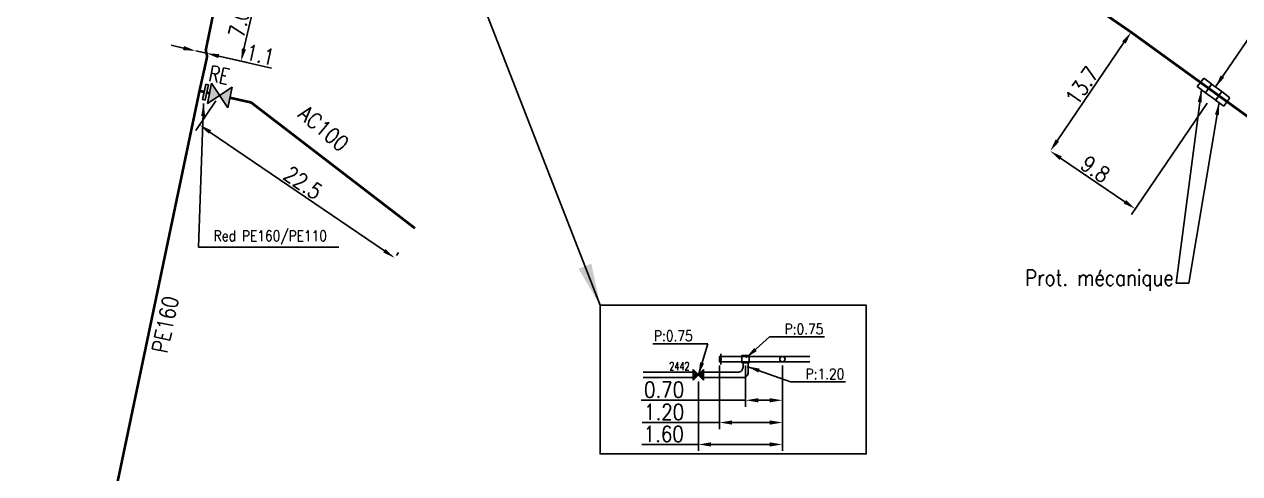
# Model space of a CAD drawing. Header units: millimetres. Extents: x 108000 to 109000, y 147000 to 148000.
# Drawn here: x 108510.8 to 108626.6, y 147568.4 to 147611.2 of the extents above; entities that cross this region are included whole.
import ezdxf
from ezdxf.enums import TextEntityAlignment as Align

# ---------------------------------------------------------------- set-up
doc = ezdxf.new("R2010")
doc.units = ezdxf.units.MM
doc.header["$PDMODE"] = 34
doc.layers.get('0').update_dxf_attribs({"linetype": 'CONTINUOUS'})
doc.layers.get('Defpoints').update_dxf_attribs({"linetype": 'CONTINUOUS'})
for name, color, linetype in [('G_120', 4, 'CONTINUOUS'), ('G_300', 7, 'CONTINUOUS'), ('G_340', 7, 'CONTINUOUS'), ('G_400', 7, 'CONTINUOUS'), ('G_420', 7, 'CONTINUOUS')]:
    doc.layers.add(name, color=color, linetype=linetype)
doc.styles.add('G_ROMANS', font='ROMANS.SHX', dxfattribs={"width": 0.75})
doc.styles.get("Standard").update_dxf_attribs({"font": 'romans.shx', "width": 0.85})
doc.linetypes.add('G_TYPB_AP', pattern='A,5,-0.3,["o",Standard,S=1.5,R=0,X=0,Y=-0.5],-1.65', length=6.95)
doc.linetypes.add('G_TYPB_PE', pattern='A,5,-0.3,["o",Standard,S=1.5,R=0,X=0,Y=-0.5],-1.65', length=6.95)
doc.dimstyles.get("Standard").update_dxf_attribs({"dimtxt": 1.5, "dimasz": 1.2, "dimexe": 0.625, "dimexo": 0.625, "dimgap": 0.25, "dimtad": 1, "dimdec": 1, "dimzin": 0, "dimdsep": 46, "dimtxsty": 'Standard', "dimcen": -0.5, "dimadec": 0, "dimazin": 0, "dimtfac": 1, "dimtdec": 1, "dimtmove": 0, "dimatfit": 3, "dimfxl": 0, "dimtolj": 1, "dimtzin": 0, "dimarcsym": 0})

# ---------------------------------------------------------------- blocks, each defined once
blk = doc.blocks.new('*D88')
at = {"layer": 'Defpoints', "color": 0, "linetype": 'Continuous', "transparency": 16777216}
for p in [(108616.28, 147610.47), (108608.58, 147599.14), (108608.58, 147599.14)]:
    blk.add_point(p, dxfattribs=at)
at = {"layer": 'G_120', "color": 0, "linetype": 'Continuous', "lineweight": -2, "transparency": 16777216}
blk.add_line((108615.6, 147609.48), (108609.25, 147600.13), dxfattribs=at)
at = {"layer": 'G_120', "color": 0, "linetype": 'Continuous', "transparency": 16777216}
for points in [[(108615.44, 147609.59), (108615.77, 147609.37), (108616.28, 147610.47)], [(108609.09, 147600.25), (108609.42, 147600.02), (108608.58, 147599.14)]]:
    blk.add_solid(points, dxfattribs=at)
at = {"layer": 'G_120', "color": 0, "linetype": 'Continuous', "transparency": 16777216, "insert": (108611.6, 147605.37), "char_height": 1.5, "attachment_point": 5, "rotation": 55.794}
blk.add_mtext('\\A1;13.7', dxfattribs=at)
blk = doc.blocks.new('*D96')
at = {"layer": 'Defpoints', "color": 0, "linetype": 'Continuous', "transparency": 16777216}
for p in [(108623.87, 147604.2), (108608.58, 147599.14), (108616.68, 147593.63)]:
    blk.add_point(p, dxfattribs=at)
at = {"layer": 'G_120', "color": 0, "linetype": 'Continuous', "lineweight": -2, "transparency": 16777216}
for p, q in [((108623.52, 147603.69), (108616.33, 147593.11)), ((108609.57, 147598.47), (108615.68, 147594.31))]:
    blk.add_line(p, q, dxfattribs=at)
at = {"layer": 'G_120', "color": 0, "linetype": 'Continuous', "transparency": 16777216}
for points in [[(108609.68, 147598.63), (108609.46, 147598.3), (108608.58, 147599.14)], [(108615.8, 147594.47), (108615.57, 147594.14), (108616.68, 147593.63)]]:
    blk.add_solid(points, dxfattribs=at)
at = {"layer": 'G_120', "color": 0, "linetype": 'Continuous', "transparency": 16777216, "insert": (108612.88, 147597.42), "char_height": 1.5, "attachment_point": 5, "rotation": 325.7807}
blk.add_mtext('\\A1;9.8', dxfattribs=at)
blk = doc.blocks.new('G_340_07')
at = {"color": 0, "linetype": 'Continuous', "const_width": 0.25, "flags": 128}
blk.add_lwpolyline([(0, 0), (1.25, 0)], dxfattribs=at)
at = {"color": 0, "linetype": 'Continuous', "flags": 128}
blk.add_lwpolyline([(1.25, -0.5), (1.25, 0.5)], dxfattribs=at)
at = {"color": 0, "linetype": 'Continuous', "style": 'G_ROMANS', "width": 0.75, "flags": 3}
for tag, p in [('DEF_LEG', (0, -5)), ('DEF_COUP', (0, -7.5)), ('DEF_TYPE', (0, -10))]:
    blk.add_attdef(tag, text='', height=1.2, dxfattribs=at).set_placement(p, align=Align.MIDDLE)
blk = doc.blocks.new('*D23')
at = {"layer": 'Defpoints', "color": 0, "linetype": 'Continuous', "transparency": 16777216}
for p in [(108546.21, 147621.89), (108552.21, 147621.89), (108546.21, 147615.85)]:
    blk.add_point(p, dxfattribs=at)
at = {"layer": 'G_120', "color": 0, "linetype": 'Continuous', "lineweight": -2, "transparency": 16777216}
for p, q in [((108546.21, 147621.27), (108546.21, 147615.23)), ((108552.21, 147621.27), (108552.21, 147615.23)), ((108546.21, 147615.85), (108538.84, 147615.85)), ((108551.01, 147615.85), (108547.41, 147615.85))]:
    blk.add_line(p, q, dxfattribs=at)
at = {"layer": 'G_120', "color": 0, "linetype": 'Continuous', "transparency": 16777216}
for points in [[(108547.41, 147616.05), (108547.41, 147615.65), (108546.21, 147615.85)], [(108551.01, 147616.05), (108551.01, 147615.65), (108552.21, 147615.85)]]:
    blk.add_solid(points, dxfattribs=at)
at = {"layer": 'G_120', "color": 0, "linetype": 'Continuous', "transparency": 16777216, "insert": (108540.94, 147616.85), "char_height": 1.5, "attachment_point": 5}
blk.add_mtext('\\A1;1.20', dxfattribs=at)
blk = doc.blocks.new('*D24')
at = {"layer": 'Defpoints', "color": 0, "linetype": 'Continuous', "transparency": 16777216}
for p in [(108548.71, 147621.89), (108552.21, 147621.89), (108548.71, 147617.97)]:
    blk.add_point(p, dxfattribs=at)
at = {"layer": 'G_120', "color": 0, "linetype": 'Continuous', "lineweight": -2, "transparency": 16777216}
for p, q in [((108548.71, 147621.27), (108548.71, 147617.34)), ((108552.21, 147621.27), (108552.21, 147617.34)), ((108548.71, 147617.97), (108538.75, 147617.97)), ((108551.01, 147617.97), (108549.91, 147617.97))]:
    blk.add_line(p, q, dxfattribs=at)
at = {"layer": 'G_120', "color": 0, "linetype": 'Continuous', "transparency": 16777216}
for points in [[(108549.91, 147618.17), (108549.91, 147617.77), (108548.71, 147617.97)], [(108551.01, 147618.17), (108551.01, 147617.77), (108552.21, 147617.97)]]:
    blk.add_solid(points, dxfattribs=at)
at = {"layer": 'G_120', "color": 0, "linetype": 'Continuous', "transparency": 16777216, "insert": (108540.94, 147618.97), "char_height": 1.5, "attachment_point": 5}
blk.add_mtext('\\A1;0.70', dxfattribs=at)
blk = doc.blocks.new('*D25')
at = {"layer": 'Defpoints', "color": 0, "linetype": 'Continuous', "transparency": 16777216}
for p in [(108552.21, 147621.89), (108544.21, 147620.39), (108544.21, 147613.76)]:
    blk.add_point(p, dxfattribs=at)
at = {"layer": 'G_120', "color": 0, "linetype": 'Continuous', "lineweight": -2, "transparency": 16777216}
for p, q in [((108552.21, 147621.27), (108552.21, 147613.14)), ((108544.21, 147619.77), (108544.21, 147613.14)), ((108544.21, 147613.76), (108538.81, 147613.76)), ((108551.01, 147613.76), (108545.41, 147613.76))]:
    blk.add_line(p, q, dxfattribs=at)
at = {"layer": 'G_120', "color": 0, "linetype": 'Continuous', "transparency": 16777216}
for points in [[(108545.41, 147613.96), (108545.41, 147613.56), (108544.21, 147613.76)], [(108551.01, 147613.96), (108551.01, 147613.56), (108552.21, 147613.76)]]:
    blk.add_solid(points, dxfattribs=at)
at = {"layer": 'G_120', "color": 0, "linetype": 'Continuous', "transparency": 16777216, "insert": (108540.91, 147614.76), "char_height": 1.5, "attachment_point": 5}
blk.add_mtext('\\A1;1.60', dxfattribs=at)
blk = doc.blocks.new('G_300_04')
h = blk.add_hatch(color=256)
h.paths.add_polyline_path([(-1, 1), (-1, -1), (0, 0)])
h.paths.add_polyline_path([(1, 1), (0, 0), (1, -1)])
at = {"flags": 128}
for points in [[(1, 1), (-1, -1)], [(1, -1), (-1, 1)], [(-1, 1), (-1, -1)], [(1, 1), (1, -1)]]:
    blk.add_lwpolyline(points, dxfattribs=at)
at = {"color": 0, "linetype": 'Continuous', "style": 'G_ROMANS', "width": 0.75}
blk.add_attdef('NUM', text='', height=1.5, dxfattribs=at).set_placement((0, 2.07), align=Align.MIDDLE)
at = {"color": 0, "linetype": 'Continuous', "style": 'G_ROMANS', "width": 0.75, "flags": 3}
for tag, p in [('DEF_LEG', (0, -2.5)), ('DEF_COUP', (0, -5)), ('DEF_TYPE', (0, -7.5))]:
    blk.add_attdef(tag, text='', height=1.2, dxfattribs=at).set_placement(p, align=Align.MIDDLE)
blk = doc.blocks.new('*D370')
at = {"layer": 'Defpoints', "color": 0, "linetype": 'Continuous', "transparency": 16777216}
for p in [(108529.46, 147604.44), (108545.93, 147588.66), (108546.13, 147588.96)]:
    blk.add_point(p, dxfattribs=at)
at = {"layer": 'G_300', "color": 0, "linetype": 'Continuous', "lineweight": -2, "transparency": 16777216}
for p, q in [((108529.1, 147603.92), (108527.19, 147601.11)), ((108528.53, 147600.95), (108545.14, 147589.63)), ((108546.29, 147589.18), (108546.48, 147589.47))]:
    blk.add_line(p, q, dxfattribs=at)
at = {"layer": 'G_300', "color": 0, "linetype": 'Continuous', "transparency": 16777216}
for points in [[(108528.65, 147601.12), (108528.42, 147600.79), (108527.54, 147601.63)], [(108545.25, 147589.8), (108545.03, 147589.47), (108546.13, 147588.96)]]:
    blk.add_solid(points, dxfattribs=at)
at = {"layer": 'G_300', "color": 0, "linetype": 'Continuous', "transparency": 16777216, "insert": (108537.4, 147596.12), "char_height": 1.5, "attachment_point": 5, "rotation": 325.711}
blk.add_mtext('\\A1;22.5', dxfattribs=at)
blk = doc.blocks.new('G_340_18')
at = {"linetype": 'Continuous'}
blk.add_hatch(color=0, dxfattribs=at).paths.add_polyline_path([(0.125, 0.75), (-0.125, 0.75), (-0.125, -0.75), (0.125, -0.75)])
at = {"color": 0, "linetype": 'Continuous'}
blk.add_lwpolyline([(-0.125, 0.75), (0.125, 0.75), (0.125, -0.75), (-0.125, -0.75)], close=True, dxfattribs=at)
at = {"color": 0, "linetype": 'Continuous', "width": 0.75}
for tag, height, flags, p in [('RE', 1.5, 8, (0, 3)), ('DEF_LEG', 1.2, 3, (0, -5)), ('DEF_COUP', 1.2, 3, (0, -7.5)), ('DEF_TYPE', 1.2, 3, (0, -10))]:
    blk.add_attdef(tag, text='', height=height, dxfattribs=dict(at, flags=flags)).set_placement(p, align=Align.MIDDLE)
blk = doc.blocks.new('*D372')
at = {"layer": 'Defpoints', "color": 0, "linetype": 'Continuous', "transparency": 16777216}
for p in [(108527.17, 147608.69), (108527.17, 147608.69), (108528.2, 147608.46)]:
    blk.add_point(p, dxfattribs=at)
at = {"layer": 'G_120', "color": 0, "linetype": 'Continuous', "lineweight": -2, "transparency": 16777216}
for p, q in [((108526, 147608.95), (108524.83, 147609.22)), ((108527.17, 147608.69), (108528.2, 147608.46)), ((108529.37, 147608.19), (108534.38, 147607.05))]:
    blk.add_line(p, q, dxfattribs=at)
at = {"layer": 'G_120', "color": 0, "linetype": 'Continuous', "transparency": 16777216}
for points in [[(108526.05, 147609.15), (108525.96, 147608.76), (108527.17, 147608.69)], [(108529.41, 147608.38), (108529.32, 147607.99), (108528.2, 147608.46)]]:
    blk.add_solid(points, dxfattribs=at)
at = {"layer": 'G_120', "color": 0, "linetype": 'Continuous', "transparency": 16777216, "insert": (108533.32, 147608.32), "char_height": 1.5, "attachment_point": 5, "rotation": 347.1802}
blk.add_mtext('\\A1;1.1', dxfattribs=at)
blk = doc.blocks.new('*D378')
at = {"layer": 'Defpoints', "color": 0, "linetype": 'Continuous', "transparency": 16777216}
for p in [(108531.04, 147614.99), (108533.05, 147614.53), (108528.2, 147608.46)]:
    blk.add_point(p, dxfattribs=at)
at = {"layer": 'G_120', "color": 0, "linetype": 'Continuous', "lineweight": -2, "transparency": 16777216}
for p, q in [((108531.65, 147614.85), (108533.66, 147614.39)), ((108531.77, 147608.87), (108532.79, 147613.36)), ((108528.81, 147608.32), (108532.11, 147607.57))]:
    blk.add_line(p, q, dxfattribs=at)
at = {"layer": 'G_120', "color": 0, "linetype": 'Continuous', "transparency": 16777216}
for points in [[(108532.59, 147613.4), (108532.98, 147613.31), (108533.05, 147614.53)], [(108531.57, 147608.92), (108531.96, 147608.83), (108531.5, 147607.7)]]:
    blk.add_solid(points, dxfattribs=at)
at = {"layer": 'G_120', "color": 0, "linetype": 'Continuous', "transparency": 16777216, "insert": (108531.3, 147611.34), "char_height": 1.5, "attachment_point": 5, "rotation": 77.1802}
blk.add_mtext('\\A1;7.0', dxfattribs=at)
blk = doc.blocks.new('detail01')
at = {"layer": 'G_120', "color": 7, "linetype": 'Continuous'}
for p, q in [((108554.83, 147622.14), (108552.46, 147622.14)), ((108552.21, 147621.64), (108554.83, 147621.64))]:
    blk.add_line(p, q, dxfattribs=at)
blk.add_lwpolyline([(108534.85, 147627.02), (108560.2, 147627.02), (108560.2, 147612.86), (108534.85, 147612.86)], close=True, dxfattribs=at)
at = {"layer": 'G_120', "color": 7, "linetype": 'Continuous', "flags": 128}
for points in [[(108552.21, 147621.64), (108546.21, 147621.64), (108546.21, 147622.14), (108552.46, 147622.14)], [(108543.71, 147620.64), (108538.94, 147620.64)], [(108543.71, 147620.14), (108538.94, 147620.14)]]:
    blk.add_lwpolyline(points, dxfattribs=at)
at = {"layer": 'G_120', "color": 7, "flags": 128}
blk.add_lwpolyline([(108549.06, 147622.24), (108549.06, 147621.54), (108548.36, 147621.54), (108548.36, 147622.24)], close=True, dxfattribs=at)
at = {"layer": 'G_120', "color": 7, "linetype": 'Continuous', "flags": 128}
for points in [[(108548.96, 147621.54), (108548.96, 147620.64, -0.414214), (108548.46, 147620.14), (108544.71, 147620.14)], [(108548.46, 147621.54), (108548.46, 147621.14, -0.414214), (108547.96, 147620.64), (108544.71, 147620.65)]]:
    blk.add_lwpolyline(points, format="xyb", dxfattribs=at)
at = {"layer": 'G_120', "color": 7, "linetype": 'G_TYPB_PE'}
blk.add_circle((108552.21, 147621.89), 0.25, dxfattribs=at)
at = {"layer": 'G_120', "color": 7, "xscale": 0.1, "zscale": 0.1, "rotation": 180}
blk.add_blockref('G_340_07', (108546.46, 147621.89), dxfattribs=at)
at = {"layer": 'G_300', "color": 7}
ref = blk.add_blockref('G_300_04', (108544.21, 147620.39), dxfattribs=dict(at, xscale=0.5, yscale=0.5, zscale=0.5, rotation=359.8600924979635))
ref.add_attrib('NUM', '2442', dxfattribs={"layer": '0', "color": 0, "linetype": 'Continuous', "height": 0.75, "style": 'G_ROMANS', "width": 0.75}).set_placement((108542.4, 147621.22), align=Align.MIDDLE)
at = {"layer": 'G_120', "color": 7, "linetype": 'Continuous', "char_height": 1}
for s, insert, attachment_point in [('\\A1;P:0.75', (108552.43, 147624.77), 4), ('\\A1;P:0.75', (108543.66, 147624.11), 6), ('\\A1;P:1.20', (108554.43, 147620.48), 4)]:
    blk.add_mtext(s, dxfattribs=dict(at, insert=insert, attachment_point=attachment_point))
at = {"layer": 'G_120', "color": 7, "linetype": 'Continuous'}
for base, p2, text, picture, middle in [((108548.71, 147617.97), (108548.71, 147621.89), '0.70', '*D24', (108540.94, 147617.97)), ((108544.21, 147613.76), (108544.21, 147620.39), '1.60', '*D25', (108540.91, 147613.76)), ((108546.21, 147615.85), (108546.21, 147621.89), '1.20', '*D23', (108540.94, 147615.85))]:
    dim = blk.add_linear_dim(base=base, p1=(108552.21, 147621.89), p2=p2, text=text, dimstyle='Standard', dxfattribs=at)
    dim.commit()
    dim.dimension.update_dxf_attribs({"geometry": picture, "text_midpoint": middle, "dimtype": 128})
at = {"layer": 'G_120', "color": 7, "annotation_type": 0, "has_hookline": 1, "text_width": 3.8}
for points, hookline_direction in [([(108544.21, 147620.39), (108545.11, 147623.36), (108543.91, 147623.36)], 1), ([(108548.76, 147622.01), (108550.98, 147624.02), (108552.18, 147624.02)], 0)]:
    blk.add_leader(points, dimstyle='Standard', dxfattribs=dict(at, hookline_direction=hookline_direction))
at = {"layer": 'G_120', "color": 7, "linetype": 'Continuous', "annotation_type": 0, "has_hookline": 1, "hookline_direction": 0, "text_width": 3.8}
blk.add_leader([(108548.86, 147621.2), (108552.98, 147619.73), (108554.18, 147619.73)], dimstyle='Standard', dxfattribs=at)

msp = doc.modelspace()

# ---------------------------------------------------------------- linework, layer by layer
at = {"layer": 'G_120', "linetype": 'G_TYPB_PE', "flags": 128}
msp.add_lwpolyline([(108558.53, 147649.22, 0.25, 0.25, 0), (108563.78, 147645.57, 0.25, 0.25, 0), (108571.92, 147640.12, 0.25, 0.25, 0), (108571.92, 147640.12, 0.25, 0.25, 0), (108577.86, 147636.6, 0.25, 0.25, 0), (108585.61, 147631.33, 0.25, 0.25, 0), (108585.73, 147630.28, 0.25, 0.25, 0), (108589.74, 147627.44, 0.25, 0.25, 0), (108590.94, 147627.79, 0.25, 0.25, 0), (108602.89, 147619.67, 0.25, 0.25, 0), (108616.28, 147610.47, 0.25, 0.25, 0), (108632.09, 147599.02, 0.25, 0.25, 0), (108645.78, 147589.5, 0.25, 0.25, 0), (108651.26, 147584.76, 0.25, 0.25, 0), (108656.21, 147580.86, 0.25, 0.25, 0), (108661.6, 147576.95, 0.25, 0.25, 0), (108666.84, 147573.33, 0.25, 0.25, 0), (108666.84, 147573.33, 0, 0, 0)], format="xyseb", dxfattribs=at)
at = {"layer": 'G_120', "linetype": 'G_TYPB_PE', "const_width": 0.25}
for points in [[(108532.24, 147628.74), (108528.13, 147608.76), (108528.2, 147608.46), (108528.26, 147608.14), (108528.26, 147608.14), (108527.53, 147604.87)], [(108527.53, 147604.87), (108518.55, 147561.99), (108518.55, 147561.99), (108518.55, 147561.99), (108518.55, 147561.99), (108507.68, 147517.5), (108507.5, 147516.74), (108506.89, 147514.2), (108599.95, 147446.81)], [(108527.98, 147604.78), (108527.53, 147604.87)], [(108528.22, 147604.71), (108528.48, 147604.66)]]:
    msp.add_lwpolyline(points, dxfattribs=at)
at = {"layer": 'G_120', "linetype": 'G_TYPB_AP', "flags": 128}
msp.add_lwpolyline([(108530.43, 147604.22, 0.25, 0.25, 0), (108532.45, 147603.77, 0.25, 0.25, 0), (108548.06, 147591.78, 0, 0, 0)], format="xyseb", dxfattribs=at)
at = {"layer": 'G_400', "color": 7}
for p, q in [((108623.37, 147604.7), (108623.66, 147605.1)), ((108623.37, 147604.7), (108624.34, 147603.99)), ((108623.95, 147605.51), (108623.66, 147605.1)), ((108623.95, 147605.51), (108624.92, 147604.8)), ((108624.34, 147603.99), (108624.63, 147604.4)), ((108624.92, 147604.8), (108624.63, 147604.4))]:
    msp.add_line(p, q, dxfattribs=at)
at = {"layer": 'G_420', "color": 7}
for p, q in [((108622.59, 147605.28), (108622.89, 147605.68)), ((108623.2, 147606.08), (108622.89, 147605.68)), ((108623.96, 147605.5), (108623.2, 147606.08)), ((108623.36, 147604.7), (108622.59, 147605.28)), ((108623.36, 147604.7), (108623.66, 147605.1)), ((108623.96, 147605.5), (108623.66, 147605.1)), ((108624.33, 147604), (108624.63, 147604.4)), ((108624.93, 147604.8), (108624.63, 147604.4)), ((108625.7, 147604.22), (108624.93, 147604.8)), ((108625.1, 147603.42), (108624.33, 147604)), ((108625.1, 147603.42), (108625.4, 147603.82)), ((108625.7, 147604.22), (108625.4, 147603.82))]:
    msp.add_line(p, q, dxfattribs=at)

# ---------------------------------------------------------------- block references
at = {"layer": 'G_120', "color": 7, "linetype": 'Continuous'}
msp.add_blockref('detail01', (30.85, -42.58), dxfattribs=at)
at = {"layer": 'G_300', "rotation": 348.3661039152464}
msp.add_blockref('G_300_04', (108529.46, 147604.44), dxfattribs=at)
at = {"layer": 'G_340'}
ref = msp.add_blockref('G_340_18', (108528.1, 147604.75), dxfattribs=dict(at, rotation=348.3661039152464))
ref.add_attrib('RE', 'RE', dxfattribs={"layer": '0', "color": 0, "linetype": 'Continuous', "height": 1.5, "rotation": 348.3661, "width": 0.75, "flags": 8}).set_placement((108529.42, 147606.38), align=Align.MIDDLE)

# ---------------------------------------------------------------- texts
at = {"layer": 'G_120', "linetype": 'Continuous', "width": 0.85}
for s, rotation, p in [('AC100', 319.8077, (108536.81, 147602.47)), ('PE160', 78.1857, (108524.44, 147579.78))]:
    msp.add_text(s, height=1.5, rotation=rotation, dxfattribs=at).set_placement(p)
at = {"layer": 'G_340', "linetype": 'Continuous', "insert": (108528.89, 147590.23), "char_height": 1, "attachment_point": 7}
msp.add_mtext('Red PE160/PE110', dxfattribs=at)
at = {"layer": 'G_420', "linetype": 'Continuous', "insert": (108620.34, 147585.81), "char_height": 1.5, "attachment_point": 9}
msp.add_mtext('\\A1;Prot. mécanique', dxfattribs=at)

# ---------------------------------------------------------------- dimensions: what is measured, and where the dimension line sits
at = {"layer": 'G_120', "linetype": 'Continuous'}
for base, p1, p2, angle, picture, middle in [((108533.05, 147614.53), (108528.2, 147608.46), (108531.04, 147614.99), 257.1802, '*D378', (108532.28, 147611.12)), ((108527.17, 147608.69), (108528.2, 147608.46), (108527.17, 147608.69), 347.1802, '*D372', (108533.1, 147607.34)), ((108616.68, 147593.63), (108608.58, 147599.14), (108623.87, 147604.2), 325.7807, '*D96', (108612.31, 147596.6))]:
    dim = msp.add_linear_dim(base=base, p1=p1, p2=p2, angle=angle, dimstyle='Standard', dxfattribs=at)
    dim.commit()
    dim.dimension.update_dxf_attribs({"geometry": picture, "text_midpoint": middle, "dimtype": 160})
dim = msp.add_aligned_dim(p1=(108616.28, 147610.47), p2=(108608.58, 147599.14), distance=0, dimstyle='Standard', dxfattribs=at)
dim.commit()
dim.dimension.update_dxf_attribs({"geometry": '*D88', "text_midpoint": (108611.6, 147605.37)})
at = {"layer": 'G_300', "linetype": 'Continuous'}
dim = msp.add_linear_dim(base=(108546.13, 147588.96), p1=(108529.46, 147604.44), p2=(108545.93, 147588.66), angle=145.711, dimstyle='Standard', dxfattribs=at)
dim.commit()
dim.dimension.update_dxf_attribs({"geometry": '*D370', "text_midpoint": (108536.84, 147595.29), "dimtype": 160})

# ---------------------------------------------------------------- leaders
at = {"layer": 'G_120', "color": 7, "linetype": 'Continuous'}
msp.add_leader([(108565.7, 147584.44), (108533.5, 147667.26)], dimstyle='Standard', override={"dimasz": 4}, dxfattribs=at)
at = {"layer": 'G_340', "linetype": 'Continuous', "annotation_type": 0, "has_hookline": 1, "hookline_direction": 0, "text_width": 11.9}
msp.add_leader([(108527.92, 147603.66), (108527.44, 147589.98), (108528.64, 147589.98)], dimstyle='Standard', dxfattribs=at)
at = {"layer": 'G_400', "linetype": 'Continuous', "annotation_type": 0, "has_hookline": 1, "hookline_direction": 0, "text_width": 38.74}
msp.add_leader([(108624.31, 147605.25), (108638.62, 147626.2), (108639.82, 147626.2)], dimstyle='Standard', override={"dimgap": 0.25, "dimtad": 0}, dxfattribs=at)
at = {"layer": 'G_420', "linetype": 'Continuous'}
msp.add_leader([(108622.98, 147604.99), (108620.59, 147586.56)], dimstyle='Standard', override={"dimgap": 0.25, "dimtad": 0}, dxfattribs=at)
at = {"layer": 'G_420', "linetype": 'Continuous', "annotation_type": 0, "has_hookline": 1, "hookline_direction": 1, "text_width": 15.6}
msp.add_leader([(108624.66, 147603.78), (108621.79, 147586.56), (108620.59, 147586.56)], dimstyle='Standard', override={"dimgap": 0.25, "dimtad": 0}, dxfattribs=at)

doc.saveas('drawing.dxf')
